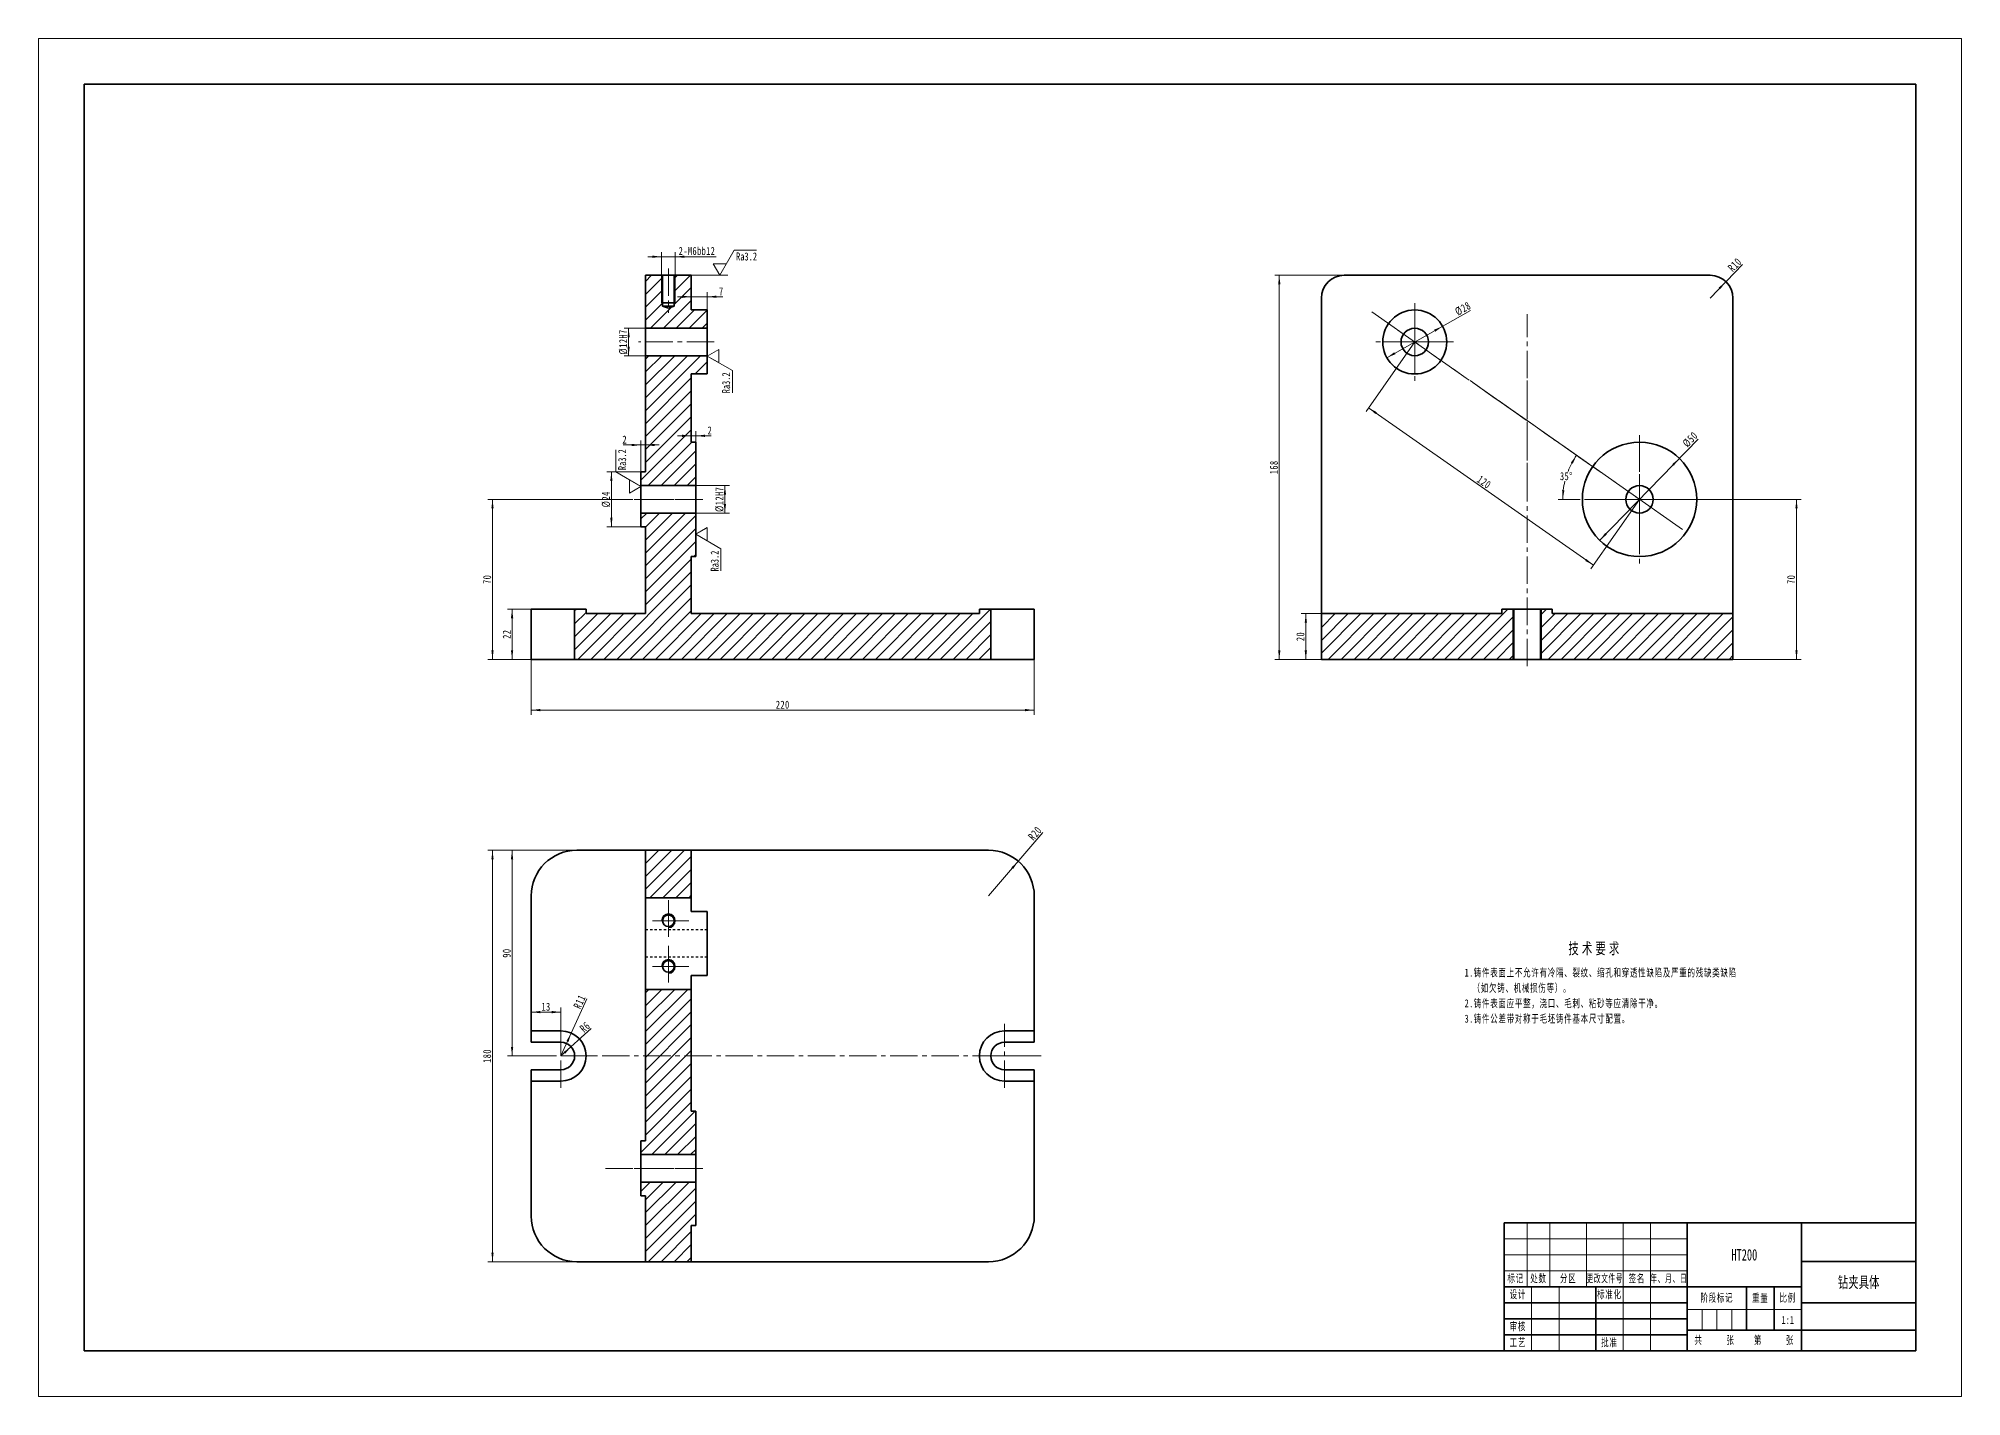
# Model space of a CAD drawing. Header units: millimetres. Extents: x -432 to 409, y -207 to 387.
import ezdxf
from ezdxf.enums import TextEntityAlignment as Align

# ---------------------------------------------------------------- set-up
doc = ezdxf.new("R2010")
doc.units = ezdxf.units.MM
doc.linetypes.add('点画线', pattern=[18, 12, -2, 2, -2])
doc.linetypes.add('虚线', pattern=[2, 1, -1])
doc.layers.get('0').update_dxf_attribs({"lineweight": 35})
for name, color, linetype, lineweight in [('EB0', 7, 'Continuous', 50), ('中心线层', 1, '点画线', 18), ('剖面线层', 4, 'Continuous', 18), ('尺寸线层', 3, 'Continuous', 18), ('粗实线层', 7, 'Continuous', 35), ('细实线层', 7, 'Continuous', 18)]:
    doc.layers.add(name, color=color, linetype=linetype, lineweight=lineweight)
doc.styles.add('TitleStyle', font='', dxfattribs={"width": 0.667})
doc.styles.add('标准', font='', dxfattribs={"width": 0.667})
doc.styles.get('TitleStyle').set_extended_font_data('宋体')
doc.styles.get('标准').set_extended_font_data('宋体')
doc.dimstyles.new('标准', dxfattribs={"dimtxt": 3.5, "dimasz": 4, "dimexe": 2, "dimexo": 0, "dimtad": 1, "dimdsep": 46, "dimtxsty": '标准', "dimblk": '_CAXARROW', "dimcen": 0, "dimdle": 6, "dimazin": 2, "dimtfac": 0.707107, "dimtdec": 3, "dimtmove": 2, "dimatfit": 3, "dimfxl": 0, "dimfrac": 2, "dimtolj": 1, "dimtzin": 0, "dimarcsym": 0})
pattern_1 = [(45, (0, 0), (-2.828427, 2.828427), [])]

# ---------------------------------------------------------------- blocks, each defined once
blk = doc.blocks.new('*X2')
at = {"layer": '尺寸线层', "linetype": 'Continuous'}
for points in [[(-224.54, 137.4), (-224.04, 133.4), (-225.04, 133.4)], [(-224.54, 115.4), (-224.04, 119.4), (-225.04, 119.4)]]:
    blk.add_hatch(color=0, dxfattribs=at).paths.add_polyline_path(points, flags=0)
at = {"layer": '尺寸线层', "color": 0, "linetype": 'Continuous'}
for p, q in [((-216.18, 137.4), (-226.54, 137.4)), ((-224.54, 137.4), (-224.54, 115.4)), ((-216.18, 115.4), (-226.54, 115.4))]:
    blk.add_line(p, q, dxfattribs=at)
at = {"layer": '尺寸线层', "color": 0, "insert": (-226.88, 126.4), "char_height": 3.5, "width": 7, "attachment_point": 5, "rotation": 90, "line_spacing_factor": 1.15057, "style": '标准'}
blk.add_mtext('\\T1.1;22', dxfattribs=at)
blk = doc.blocks.new('_CAXARROW')
blk.add_hatch(color=0).paths.add_polyline_path([(0, 0), (-1, 0.125), (-1, -0.125)], flags=0)
blk = doc.blocks.new('*X3')
at = {"layer": '尺寸线层', "linetype": 'Continuous'}
blk.add_hatch(color=0, dxfattribs=at).paths.add_polyline_path([(-198.66, -48.04), (-199.85, -51.89), (-200.76, -51.48)], flags=0)
at = {"layer": '尺寸线层', "color": 0, "linetype": 'Continuous'}
blk.add_line((-191.91, -33.06), (-203.18, -58.07), dxfattribs=at)
at = {"layer": '尺寸线层', "color": 0, "linetype": 'Continuous', "insert": (-195.05, -34.31), "char_height": 3.5, "width": 9.7167, "attachment_point": 5, "rotation": 65.72979, "line_spacing_factor": 1.15057, "style": '标准'}
blk.add_mtext('\\T1.1;R11', dxfattribs=at)
blk = doc.blocks.new('*X4')
at = {"layer": '尺寸线层', "linetype": 'Continuous'}
blk.add_hatch(color=0, dxfattribs=at).paths.add_polyline_path([(-198.73, -54.04), (-201.36, -57.1), (-202.03, -56.35)], flags=0)
at = {"layer": '尺寸线层', "color": 0, "linetype": 'Continuous'}
blk.add_line((-189.92, -46.08), (-203.18, -58.07), dxfattribs=at)
at = {"layer": '尺寸线层', "color": 0, "linetype": 'Continuous', "insert": (-192.68, -45.41), "char_height": 3.5, "width": 7, "attachment_point": 5, "rotation": 42.10983, "line_spacing_factor": 1.15057, "style": '标准'}
blk.add_mtext('\\T1.1;R6', dxfattribs=at)
blk = doc.blocks.new('*X5')
at = {"layer": '尺寸线层', "linetype": 'Continuous'}
for points in [[(-216.18, -38.88), (-212.18, -39.38), (-212.18, -38.38)], [(-203.18, -38.88), (-207.18, -39.38), (-207.18, -38.38)]]:
    blk.add_hatch(color=0, dxfattribs=at).paths.add_polyline_path(points, flags=0)
at = {"layer": '尺寸线层', "color": 0, "linetype": 'Continuous'}
for p, q in [((-216.18, -52.07), (-216.18, -36.88)), ((-203.18, -38.88), (-216.18, -38.88)), ((-203.18, -58.07), (-203.18, -36.88))]:
    blk.add_line(p, q, dxfattribs=at)
at = {"layer": '尺寸线层', "color": 0, "insert": (-209.68, -36.53), "char_height": 3.5, "width": 7, "attachment_point": 5, "line_spacing_factor": 1.15057, "style": '标准'}
blk.add_mtext('\\T1.1;13', dxfattribs=at)
blk = doc.blocks.new('*X6')
at = {"layer": '尺寸线层', "linetype": 'Continuous'}
for points in [[(-233.1, 185.4), (-232.6, 181.4), (-233.6, 181.4)], [(-233.1, 115.4), (-232.6, 119.4), (-233.6, 119.4)]]:
    blk.add_hatch(color=0, dxfattribs=at).paths.add_polyline_path(points, flags=0)
at = {"layer": '尺寸线层', "color": 0, "linetype": 'Continuous'}
for p, q in [((-183.68, 185.4), (-235.1, 185.4)), ((-233.1, 185.4), (-233.1, 115.4)), ((-216.18, 115.4), (-235.1, 115.4))]:
    blk.add_line(p, q, dxfattribs=at)
at = {"layer": '尺寸线层', "color": 0, "insert": (-235.44, 150.4), "char_height": 3.5, "width": 7, "attachment_point": 5, "rotation": 90, "line_spacing_factor": 1.15057, "style": '标准'}
blk.add_mtext('\\T1.1;70', dxfattribs=at)
blk = doc.blocks.new('*X7')
at = {"layer": '尺寸线层', "linetype": 'Continuous'}
for points in [[(-173.57, 260.23), (-173.07, 256.23), (-174.07, 256.23)], [(-173.57, 248.23), (-173.07, 252.23), (-174.07, 252.23)]]:
    blk.add_hatch(color=0, dxfattribs=at).paths.add_polyline_path(points, flags=0)
at = {"layer": '尺寸线层', "color": 0, "linetype": 'Continuous'}
for p, q in [((-166.18, 260.23), (-175.57, 260.23)), ((-173.57, 260.23), (-173.57, 248.23)), ((-166.18, 248.23), (-175.57, 248.23))]:
    blk.add_line(p, q, dxfattribs=at)
at = {"layer": '尺寸线层', "color": 0, "insert": (-175.91, 254.23), "char_height": 3.5, "width": 17.4102, "attachment_point": 5, "rotation": 90, "line_spacing_factor": 1.15057, "style": '标准'}
blk.add_mtext('\\T1.1;%%C12H7', dxfattribs=at)
blk = doc.blocks.new('*X8')
at = {"layer": '尺寸线层', "linetype": 'Continuous'}
blk.add_hatch(color=0, dxfattribs=at).paths.add_polyline_path([(-3.18, 27.13), (-5.4, 23.77), (-6.16, 24.42)], flags=0)
at = {"layer": '尺寸线层', "color": 0, "linetype": 'Continuous'}
blk.add_line((7.57, 39.68), (-16.18, 11.93), dxfattribs=at)
at = {"layer": '尺寸线层', "color": 0, "linetype": 'Continuous', "insert": (4.15, 39.3), "char_height": 3.5, "width": 10.0539, "attachment_point": 5, "rotation": 49.44229, "line_spacing_factor": 1.15057, "style": '标准'}
blk.add_mtext('\\T1.1;R20', dxfattribs=at)
blk = doc.blocks.new('*X9')
at = {"layer": '尺寸线层', "linetype": 'Continuous'}
for points in [[(-224.54, 31.93), (-224.04, 27.93), (-225.04, 27.93)], [(-224.54, -58.07), (-224.04, -54.07), (-225.04, -54.07)]]:
    blk.add_hatch(color=0, dxfattribs=at).paths.add_polyline_path(points, flags=0)
at = {"layer": '尺寸线层', "color": 0, "linetype": 'Continuous'}
for p, q in [((-196.18, 31.93), (-226.54, 31.93)), ((-224.54, 31.93), (-224.54, -58.07)), ((-217.18, -58.07), (-226.54, -58.07))]:
    blk.add_line(p, q, dxfattribs=at)
at = {"layer": '尺寸线层', "color": 0, "insert": (-226.88, -13.07), "char_height": 3.5, "width": 7, "attachment_point": 5, "rotation": 90, "line_spacing_factor": 1.15057, "style": '标准'}
blk.add_mtext('\\T1.1;90', dxfattribs=at)
blk = doc.blocks.new('*X10')
at = {"layer": '尺寸线层', "linetype": 'Continuous'}
for points in [[(-233.1, 31.93), (-232.6, 27.93), (-233.6, 27.93)], [(-233.1, -148.07), (-232.6, -144.07), (-233.6, -144.07)]]:
    blk.add_hatch(color=0, dxfattribs=at).paths.add_polyline_path(points, flags=0)
at = {"layer": '尺寸线层', "color": 0, "linetype": 'Continuous'}
for p, q in [((-196.18, 31.93), (-235.1, 31.93)), ((-233.1, 31.93), (-233.1, -148.07)), ((-196.18, -148.07), (-235.1, -148.07))]:
    blk.add_line(p, q, dxfattribs=at)
at = {"layer": '尺寸线层', "color": 0, "insert": (-235.44, -58.07), "char_height": 3.5, "width": 9.5351, "attachment_point": 5, "rotation": 90, "line_spacing_factor": 1.15057, "style": '标准'}
blk.add_mtext('\\T1.1;180', dxfattribs=at)
blk = doc.blocks.new('*X11')
at = {"layer": '尺寸线层', "linetype": 'Continuous'}
blk.add_hatch(color=0, dxfattribs=at).paths.add_polyline_path([(306.31, 280.6), (303.89, 277.37), (303.17, 278.06)], flags=0)
at = {"layer": '尺寸线层', "color": 0, "linetype": 'Continuous'}
blk.add_line((313.61, 288.17), (299.37, 273.4), dxfattribs=at)
at = {"layer": '尺寸线层', "color": 0, "linetype": 'Continuous', "insert": (310.18, 287.99), "char_height": 3.5, "width": 10.0539, "attachment_point": 5, "rotation": 46.05238, "line_spacing_factor": 1.15057, "style": '标准'}
blk.add_mtext('\\T1.1;R10', dxfattribs=at)
blk = doc.blocks.new('*X12')
at = {"layer": '尺寸线层', "linetype": 'Continuous'}
for points in [[(110.97, 283.4), (111.47, 279.4), (110.47, 279.4)], [(110.97, 115.4), (111.47, 119.4), (110.47, 119.4)]]:
    blk.add_hatch(color=0, dxfattribs=at).paths.add_polyline_path(points, flags=0)
at = {"layer": '尺寸线层', "color": 0, "linetype": 'Continuous'}
for p, q in [((139.37, 283.4), (108.97, 283.4)), ((110.97, 283.4), (110.97, 115.4)), ((129.37, 115.4), (108.97, 115.4))]:
    blk.add_line(p, q, dxfattribs=at)
at = {"layer": '尺寸线层', "color": 0, "insert": (108.62, 199.4), "char_height": 3.5, "width": 9.4833, "attachment_point": 5, "rotation": 90, "line_spacing_factor": 1.15057, "style": '标准'}
blk.add_mtext('\\T1.1;168', dxfattribs=at)
blk = doc.blocks.new('*X13')
at = {"layer": '尺寸线层', "linetype": 'Continuous'}
for points in [[(122.58, 135.4), (123.08, 131.4), (122.08, 131.4)], [(122.58, 115.4), (123.08, 119.4), (122.08, 119.4)]]:
    blk.add_hatch(color=0, dxfattribs=at).paths.add_polyline_path(points, flags=0)
at = {"layer": '尺寸线层', "color": 0, "linetype": 'Continuous'}
for p, q in [((129.37, 135.4), (120.58, 135.4)), ((122.58, 135.4), (122.58, 115.4)), ((129.37, 115.4), (120.58, 115.4))]:
    blk.add_line(p, q, dxfattribs=at)
at = {"layer": '尺寸线层', "color": 0, "insert": (120.23, 125.4), "char_height": 3.5, "width": 7, "attachment_point": 5, "rotation": 90, "line_spacing_factor": 1.15057, "style": '标准'}
blk.add_mtext('\\T1.1;20', dxfattribs=at)
blk = doc.blocks.new('$CAXA_TITLE_151E506F$')
at = {"layer": '粗实线层'}
for p, q in [((0, 56), (-180, 56)), ((-180, 56), (-180, 0)), ((-100, 56), (-100, 0)), ((-50, 56), (-50, 0)), ((0, 0), (0, 56)), ((0, 39), (-50, 39)), ((-50, 28), (-180, 28)), ((-140, 28), (-140, 0)), ((-74, 28), (-74, 9)), ((-62, 28), (-62, 9)), ((-100, 21), (-180, 21)), ((0, 21), (-50, 21)), ((-100, 14), (-180, 14)), ((0, 9), (-100, 9)), ((-100, 7), (-180, 7)), ((0, 0), (-180, 0))]:
    blk.add_line(p, q, dxfattribs=at)
at = {"layer": '细实线层'}
for p, q in [((-170, 56), (-170, 28)), ((-160, 56), (-160, 28)), ((-144, 56), (-144, 28)), ((-128, 56), (-128, 0)), ((-116, 56), (-116, 0)), ((-100, 49), (-180, 49)), ((-100, 42), (-180, 42)), ((-100, 35), (-180, 35)), ((-168, 28), (-168, 0)), ((-156, 28), (-156, 0)), ((-50, 18), (-100, 18)), ((-93.5, 18), (-93.5, 9)), ((-87, 18), (-87, 9)), ((-80.5, 18), (-80.5, 9))]:
    blk.add_line(p, q, dxfattribs=at)
at = {"layer": '尺寸线层', "char_height": 3.5, "attachment_point": 5, "line_spacing_factor": 0.963108, "style": '标准'}
for s, insert, width in [('\\T1.1;标记', (-175, 31.5), 18), ('\\T1.1;处数', (-165, 31.5), 18), ('\\T1.1;分区', (-152, 31.5), 30), ('\\T1.1;{\\W0.592404;更改文件号}', (-136, 31.5), 30), ('\\T1.1;签名', (-122, 31.5), 22), ('\\T1.1;{\\W0.605422;年、月、日}', (-108, 31.5), 30), ('\\T1.1;设计', (-174, 24.5), 22), ('\\T1.1;标准化', (-134, 24.5), 22), ('\\T1.1;阶段标记', (-87, 23), 50), ('\\T1.1;重量', (-68, 23), 22), ('\\T1.1;比例', (-56, 23), 22), ('\\T1.1;审核', (-174, 10.5), 22), ('\\T1.1;工艺', (-174, 3.5), 22), ('\\T1.1;批准', (-134, 3.5), 22), ('\\T1.1;共', (-95, 4.5), 8), ('\\T1.1;张', (-81, 4.5), 8), ('\\T1.1;第', (-69, 4.5), 8), ('\\T1.1;张', (-55, 4.5), 8)]:
    blk.add_mtext(s, dxfattribs=dict(at, insert=insert, width=width))
at = {"layer": '尺寸线层', "style": '标准'}
for tag, height, width, p in [('标记C', 3.63, 0.664996, (-175, 52.5)), ('处数C', 3.63, 0.664996, (-165, 52.5)), ('分区C', 3.63, 0.667, (-152, 52.5)), ('更改文件号C', 3.63, 0.498314, (-136, 52.5)), ('更改签名C', 3.63, 0.447537, (-122, 52.5)), ('更改日期C', 3.63, 0.610278, (-108, 52.5)), ('单位名称', 5.19, 0.667, (-25, 47.5)), ('标记B', 3.63, 0.664996, (-175, 45.5)), ('处数B', 3.63, 0.664996, (-165, 45.5)), ('分区B', 3.63, 0.667, (-152, 45.5)), ('更改文件号B', 3.63, 0.498314, (-136, 45.5)), ('更改签名B', 3.63, 0.447537, (-122, 45.5)), ('更改日期B', 3.63, 0.610278, (-108, 45.5)), ('材料名称', 5.19, 0.667, (-75, 42)), ('标记A', 3.63, 0.664996, (-175, 38.5)), ('处数A', 3.63, 0.664996, (-165, 38.5)), ('分区A', 3.63, 0.667, (-152, 38.5)), ('更改文件号A', 3.63, 0.498314, (-136, 38.5)), ('更改签名A', 3.63, 0.447537, (-122, 38.5)), ('更改日期A', 3.63, 0.610278, (-108, 38.5)), ('设计', 3.63, 0.667, (-162, 24.5)), ('设计日期', 3.63, 0.667, (-148, 24.5)), ('标准化', 3.63, 0.667, (-122, 24.5)), ('标准化日期', 3.63, 0.554163, (-108, 24.5)), ('图纸名称', 5.19, 0.667, (-25, 30)), ('图纸编号', 5.19, 0.667, (-25, 15)), ('审核', 3.63, 0.667, (-162, 10.5)), ('审核日期', 3.63, 0.667, (-148, 10.5)), ('阶段标记S', 3.63, 0.223769, (-96.75, 13.5)), ('阶段标记A', 3.63, 0.223769, (-90.25, 13.5)), ('阶段标记B', 3.63, 0.223769, (-83.75, 13.5)), ('阶段标记C', 3.63, 0.223769, (-77.25, 13.5)), ('重量', 3.63, 0.667, (-68, 13.5)), ('图纸比例', 3.63, 0.510551, (-56, 13.5)), ('工艺', 3.63, 0.667, (-162, 3.5)), ('工艺日期', 3.63, 0.667, (-148, 3.5)), ('批准', 3.63, 0.667, (-122, 3.5)), ('批准日期', 3.63, 0.667, (-108, 3.5)), ('页数', 3.63, 0.667, (-88, 4.5)), ('页码', 3.63, 0.667, (-62, 4.5)), ('投影符号', 3.63, 0.667, (-25, 4.5))]:
    blk.add_attdef(tag, text='', height=height, dxfattribs=dict(at, width=width)).set_placement(p, align=Align.MIDDLE_CENTER)
blk = doc.blocks.new('$CAXA_FRAME_13B17AC1$')
at = {"layer": '粗实线层'}
for p, q in [((-400.5, 277), (-400.5, -277)), ((400.5, 277), (-400.5, 277)), ((400.5, -277), (400.5, 277)), ((-400.5, -277), (400.5, -277))]:
    blk.add_line(p, q, dxfattribs=at)
at = {"layer": '细实线层'}
for p, q in [((420.5, 297), (-420.5, 297)), ((-420.5, 297), (-420.5, -297)), ((420.5, -297), (420.5, 297)), ((-420.5, -297), (420.5, -297))]:
    blk.add_line(p, q, dxfattribs=at)
blk = doc.blocks.new('*X16')
at = {"layer": '尺寸线层', "linetype": 'Continuous'}
for points in [[(-216.18, 93.21), (-212.18, 93.71), (-212.18, 92.71)], [(3.82, 93.21), (-0.18, 93.71), (-0.18, 92.71)]]:
    blk.add_hatch(color=0, dxfattribs=at).paths.add_polyline_path(points, flags=0)
at = {"layer": '尺寸线层', "color": 0, "linetype": 'Continuous'}
for p, q in [((-216.18, 115.4), (-216.18, 91.21)), ((3.82, 115.4), (3.82, 91.21)), ((-216.18, 93.21), (3.82, 93.21))]:
    blk.add_line(p, q, dxfattribs=at)
at = {"layer": '尺寸线层', "color": 0, "insert": (-106.18, 95.56), "char_height": 3.5, "width": 9.9502, "attachment_point": 5, "line_spacing_factor": 1.15057, "style": '标准'}
blk.add_mtext('\\T1.1;220', dxfattribs=at)
blk = doc.blocks.new('*X17')
at = {"layer": '尺寸线层', "linetype": 'Continuous'}
for points in [[(182.41, 261.11), (179.17, 258.7), (178.68, 259.58)], [(158.03, 247.34), (161.76, 248.87), (161.26, 249.75)]]:
    blk.add_hatch(color=0, dxfattribs=at).paths.add_polyline_path(points, flags=0)
at = {"layer": '尺寸线层', "color": 0, "linetype": 'Continuous'}
blk.add_line((194.63, 268), (158.03, 247.34), dxfattribs=at)
at = {"layer": '尺寸线层', "color": 0, "insert": (191.28, 268.8), "char_height": 3.5, "width": 10.1058, "attachment_point": 5, "rotation": 29.43914, "line_spacing_factor": 1.15057, "style": '标准'}
blk.add_mtext('\\T1.1;%%C28', dxfattribs=at)
blk = doc.blocks.new('*X18')
at = {"layer": '尺寸线层', "linetype": 'Continuous'}
for points in [[(150.04, 225.41), (153.61, 223.53), (153.03, 222.71)], [(248.34, 156.58), (245.35, 159.28), (244.78, 158.47)]]:
    blk.add_hatch(color=0, dxfattribs=at).paths.add_polyline_path(points, flags=0)
at = {"layer": '尺寸线层', "color": 0, "linetype": 'Continuous'}
for p, q in [((170.22, 254.23), (148.9, 223.77)), ((150.04, 225.41), (248.34, 156.58)), ((268.52, 185.4), (247.19, 154.94))]:
    blk.add_line(p, q, dxfattribs=at)
at = {"layer": '尺寸线层', "color": 0, "insert": (200.54, 192.92), "char_height": 3.5, "width": 9.5351, "attachment_point": 5, "rotation": 325, "line_spacing_factor": 1.15057, "style": '标准'}
blk.add_mtext('\\T1.1;120', dxfattribs=at)
blk = doc.blocks.new('*X19')
at = {"layer": '尺寸线层', "linetype": 'Continuous'}
for points in [[(241, 204.66), (239.34, 200.99), (238.47, 201.49)], [(234.93, 185.4), (235.67, 189.36), (234.67, 189.45)]]:
    blk.add_hatch(color=0, dxfattribs=at).paths.add_polyline_path(points, flags=0)
at = {"layer": '尺寸线层', "color": 0, "linetype": 'Continuous'}
blk.add_line((240.52, 185.4), (232.93, 185.4), dxfattribs=at)
for start, end in [(145, 158.62757), (166.29147, 180)]:
    blk.add_arc((268.52, 185.4), 33.59, start, end, dxfattribs=at)
at = {"layer": '尺寸线层', "color": 0, "insert": (236.48, 195.5), "char_height": 3.5, "width": 9.3276, "attachment_point": 5, "line_spacing_factor": 1.15057, "style": '标准'}
blk.add_mtext('\\T1.1;35%%D', dxfattribs=at)
blk = doc.blocks.new('*X20')
at = {"layer": '尺寸线层', "linetype": 'Continuous'}
for points in [[(337.16, 185.4), (337.66, 181.4), (336.66, 181.4)], [(337.16, 115.4), (337.66, 119.4), (336.66, 119.4)]]:
    blk.add_hatch(color=0, dxfattribs=at).paths.add_polyline_path(points, flags=0)
at = {"layer": '尺寸线层', "color": 0, "linetype": 'Continuous'}
for p, q in [((268.52, 185.4), (339.16, 185.4)), ((337.16, 185.4), (337.16, 115.4)), ((309.37, 115.4), (339.16, 115.4))]:
    blk.add_line(p, q, dxfattribs=at)
at = {"layer": '尺寸线层', "color": 0, "insert": (334.82, 150.4), "char_height": 3.5, "width": 7, "attachment_point": 5, "rotation": 90, "line_spacing_factor": 1.15057, "style": '标准'}
blk.add_mtext('\\T1.1;70', dxfattribs=at)
blk = doc.blocks.new('*X21')
at = {"layer": '尺寸线层', "linetype": 'Continuous'}
for points in [[(285.94, 203.32), (283.51, 200.11), (282.79, 200.8)], [(251.09, 167.47), (254.24, 169.99), (253.52, 170.69)]]:
    blk.add_hatch(color=0, dxfattribs=at).paths.add_polyline_path(points, flags=0)
at = {"layer": '尺寸线层', "color": 0, "linetype": 'Continuous'}
blk.add_line((294.15, 211.76), (251.09, 167.47), dxfattribs=at)
at = {"layer": '尺寸线层', "color": 0, "insert": (290.69, 211.58), "char_height": 3.5, "width": 10.1577, "attachment_point": 5, "rotation": 45.81603, "line_spacing_factor": 1.15057, "style": '标准'}
blk.add_mtext('\\T1.1;%%C50', dxfattribs=at)
blk = doc.blocks.new('*X22')
at = {"layer": '尺寸线层', "linetype": 'Continuous'}
for points in [[(-131.47, 191.4), (-130.97, 187.4), (-131.97, 187.4)], [(-131.47, 179.4), (-130.97, 183.4), (-131.97, 183.4)]]:
    blk.add_hatch(color=0, dxfattribs=at).paths.add_polyline_path(points, flags=0)
at = {"layer": '尺寸线层', "color": 0, "linetype": 'Continuous'}
for p, q in [((-144.18, 191.4), (-129.47, 191.4)), ((-131.47, 191.4), (-131.47, 179.4)), ((-144.18, 179.4), (-129.47, 179.4))]:
    blk.add_line(p, q, dxfattribs=at)
at = {"layer": '尺寸线层', "color": 0, "insert": (-133.82, 185.4), "char_height": 3.5, "width": 17.4102, "attachment_point": 5, "rotation": 90, "line_spacing_factor": 1.15057, "style": '标准'}
blk.add_mtext('\\T1.1;%%C12H7', dxfattribs=at)
blk = doc.blocks.new('*X23')
at = {"layer": '尺寸线层', "linetype": 'Continuous'}
for points in [[(-181.11, 197.4), (-180.61, 193.4), (-181.61, 193.4)], [(-181.11, 173.4), (-180.61, 177.4), (-181.61, 177.4)]]:
    blk.add_hatch(color=0, dxfattribs=at).paths.add_polyline_path(points, flags=0)
at = {"layer": '尺寸线层', "color": 0, "linetype": 'Continuous'}
for p, q in [((-168.18, 197.4), (-183.11, 197.4)), ((-181.11, 197.4), (-181.11, 173.4)), ((-168.18, 173.4), (-183.11, 173.4))]:
    blk.add_line(p, q, dxfattribs=at)
at = {"layer": '尺寸线层', "color": 0, "insert": (-183.45, 185.4), "char_height": 3.5, "width": 10.2614, "attachment_point": 5, "rotation": 90, "line_spacing_factor": 1.15057, "style": '标准'}
blk.add_mtext('\\T1.1;%%C24', dxfattribs=at)
blk = doc.blocks.new('*X24')
at = {"layer": '尺寸线层', "linetype": 'Continuous'}
for points in [[(-159.18, 291.51), (-163.18, 292.01), (-163.18, 291.01)], [(-153.18, 291.51), (-149.18, 292.01), (-149.18, 291.01)]]:
    blk.add_hatch(color=0, dxfattribs=at).paths.add_polyline_path(points, flags=0)
at = {"layer": '尺寸线层', "color": 0, "linetype": 'Continuous'}
for p, q in [((-165.18, 291.51), (-135.25, 291.51)), ((-159.18, 283.4), (-159.18, 293.51)), ((-153.18, 283.4), (-153.18, 293.51))]:
    blk.add_line(p, q, dxfattribs=at)
at = {"layer": '尺寸线层', "color": 0, "insert": (-143.67, 294), "char_height": 3.5, "width": 33.664, "attachment_point": 5, "line_spacing_factor": 1.15057, "style": '标准'}
blk.add_mtext('\\T1.1;2-M6{\\fCXGDTSHP;bb}12', dxfattribs=at)
blk = doc.blocks.new('*X25')
at = {"layer": '尺寸线层', "linetype": 'Continuous'}
for points in [[(-146.18, 274.01), (-150.18, 274.51), (-150.18, 273.51)], [(-139.18, 274.01), (-135.18, 274.51), (-135.18, 273.51)]]:
    blk.add_hatch(color=0, dxfattribs=at).paths.add_polyline_path(points, flags=0)
at = {"layer": '尺寸线层', "color": 0, "linetype": 'Continuous'}
for p, q in [((-152.18, 274.01), (-132.43, 274.01)), ((-146.18, 268.23), (-146.18, 276.01)), ((-139.18, 268.23), (-139.18, 276.01))]:
    blk.add_line(p, q, dxfattribs=at)
at = {"layer": '尺寸线层', "color": 0, "insert": (-133.05, 276.34), "char_height": 3.5, "width": 7, "attachment_point": 5, "line_spacing_factor": 1.15057, "style": '标准'}
blk.add_mtext('\\T1.1;7', dxfattribs=at)
blk = doc.blocks.new('*X26')
at = {"layer": '尺寸线层', "linetype": 'Continuous'}
for points in [[(-146.18, 213.18), (-150.18, 213.68), (-150.18, 212.68)], [(-144.18, 213.18), (-140.18, 213.68), (-140.18, 212.68)]]:
    blk.add_hatch(color=0, dxfattribs=at).paths.add_polyline_path(points, flags=0)
at = {"layer": '尺寸线层', "color": 0, "linetype": 'Continuous'}
for p, q in [((-152.18, 213.18), (-137.4, 213.18)), ((-146.18, 210.4), (-146.18, 215.18)), ((-144.18, 210.4), (-144.18, 215.18))]:
    blk.add_line(p, q, dxfattribs=at)
at = {"layer": '尺寸线层', "color": 0, "insert": (-138.04, 215.52), "char_height": 3.5, "width": 7, "attachment_point": 5, "line_spacing_factor": 1.15057, "style": '标准'}
blk.add_mtext('\\T1.1;2', dxfattribs=at)
blk = doc.blocks.new('*X27')
at = {"layer": '尺寸线层', "color": 0, "linetype": 'Continuous'}
for p, q in [((0, 0), (5, 2.89)), ((0, 0), (5, 2.89)), ((0, 0), (11, -6.35)), ((0, 0), (11, -6.35)), ((5, 2.89), (5, -2.89)), ((5, 2.89), (5, -2.89)), ((11, -6.35), (11, -16.04)), ((11, -6.35), (11, -16.04))]:
    blk.add_line(p, q, dxfattribs=at)
at = {"layer": '尺寸线层', "color": 0, "style": '标准', "width": 0.667}
blk.add_text('Ra3.2', height=3.5, rotation=90, dxfattribs=at).set_placement((8.23, -11.72), align=Align.MIDDLE_CENTER)
blk.add_text('Ra3.2', height=3.5, rotation=90, dxfattribs=at).set_placement((8.23, -11.72), align=Align.MIDDLE_CENTER)
blk = doc.blocks.new('*X28')
at = {"layer": '尺寸线层', "color": 0, "linetype": 'Continuous'}
for p, q in [((0, 0), (5, 2.89)), ((0, 0), (5, 2.89)), ((0, 0), (11, -6.35)), ((0, 0), (11, -6.35)), ((5, 2.89), (5, -2.89)), ((5, 2.89), (5, -2.89)), ((11, -6.35), (11, -16.04)), ((11, -6.35), (11, -16.04))]:
    blk.add_line(p, q, dxfattribs=at)
at = {"layer": '尺寸线层', "color": 0, "style": '标准', "width": 0.667}
blk.add_text('Ra3.2', height=3.5, rotation=90, dxfattribs=at).set_placement((8.23, -11.72), align=Align.MIDDLE_CENTER)
blk.add_text('Ra3.2', height=3.5, rotation=90, dxfattribs=at).set_placement((8.23, -11.72), align=Align.MIDDLE_CENTER)
blk = doc.blocks.new('*X29')
at = {"layer": '尺寸线层', "color": 0, "linetype": 'Continuous'}
for p, q in [((-11, 6.35), (-11, 16.04)), ((-11, 6.35), (-11, 16.04)), ((0, 0), (-11, 6.35)), ((0, 0), (-11, 6.35)), ((-5, -2.89), (-5, 2.89)), ((-5, -2.89), (-5, 2.89)), ((0, 0), (-5, -2.89)), ((0, 0), (-5, -2.89))]:
    blk.add_line(p, q, dxfattribs=at)
at = {"layer": '尺寸线层', "color": 0, "style": '标准', "width": 0.667}
blk.add_text('Ra3.2', height=3.5, rotation=90, dxfattribs=at).set_placement((-8.23, 11.72), align=Align.MIDDLE_CENTER)
blk.add_text('Ra3.2', height=3.5, rotation=90, dxfattribs=at).set_placement((-8.23, 11.72), align=Align.MIDDLE_CENTER)
blk = doc.blocks.new('*X30')
at = {"layer": '尺寸线层', "linetype": 'Continuous'}
for points in [[(-168.18, 209.17), (-172.18, 209.67), (-172.18, 208.67)], [(-166.18, 209.17), (-162.18, 209.67), (-162.18, 208.67)]]:
    blk.add_hatch(color=0, dxfattribs=at).paths.add_polyline_path(points, flags=0)
at = {"layer": '尺寸线层', "color": 0, "linetype": 'Continuous'}
for p, q in [((-168.18, 197.4), (-168.18, 211.17)), ((-166.18, 197.4), (-166.18, 211.17)), ((-175.92, 209.17), (-160.18, 209.17))]:
    blk.add_line(p, q, dxfattribs=at)
at = {"layer": '尺寸线层', "color": 0, "insert": (-175.28, 211.52), "char_height": 3.5, "width": 7, "attachment_point": 5, "line_spacing_factor": 1.15057, "style": '标准'}
blk.add_mtext('\\T1.1;2', dxfattribs=at)
blk = doc.blocks.new('*X31')
at = {"layer": '尺寸线层', "color": 0, "linetype": 'Continuous'}
for p, q in [((0, 0), (6.35, 11)), ((0, 0), (6.35, 11)), ((6.35, 11), (16.04, 11)), ((6.35, 11), (16.04, 11)), ((0, 0), (-2.89, 5)), ((-2.89, 5), (2.89, 5)), ((0, 0), (-2.89, 5)), ((-2.89, 5), (2.89, 5))]:
    blk.add_line(p, q, dxfattribs=at)
at = {"layer": '尺寸线层', "color": 0, "linetype": 'Continuous', "lineweight": -2}
blk.add_line((-12.46, 0), (3.5, 0), dxfattribs=at)
blk.add_line((-12.46, 0), (3.5, 0), dxfattribs=at)
at = {"layer": '尺寸线层', "color": 0, "style": '标准', "width": 0.667}
blk.add_text('Ra3.2', height=3.5, dxfattribs=at).set_placement((11.72, 8.23), align=Align.MIDDLE_CENTER)
blk.add_text('Ra3.2', height=3.5, dxfattribs=at).set_placement((11.72, 8.23), align=Align.MIDDLE_CENTER)
blk = doc.blocks.new('*X32')
at = {"layer": '尺寸线层', "color": 0, "linetype": 'Continuous', "lineweight": -2, "line_spacing_factor": 1.15057}
for s, insert, char_height, width, attachment_point, style in [('\\T1.3;技术要求', (57.2, 0), 5, 242.4853, 2, 'TitleStyle'), ('\\pi-3.5,l3.5;{\\T1.10000;1.铸件表面上不允许有冷隔、裂纹、缩孔和穿透性缺陷及严重的残缺类缺陷（如}{\\T1.10000;欠铸、机械损伤等）。}\\P\\pi-3.5,l3.5;{\\T1.10000;2.铸件表面应平整，浇口、毛刺、粘砂等应清除干净。}\\P\\pi-3.5,l3.5;{\\T1.10000;3.铸件公差带对称于毛坯铸件基本尺寸配置。}\\P\\pi-3.5,l3.5;', (0, -11.35), 3.5, 121.2427, 1, '标准')]:
    blk.add_mtext(s, dxfattribs=dict(at, insert=insert, char_height=char_height, width=width, attachment_point=attachment_point, style=style))

msp = doc.modelspace()

# ---------------------------------------------------------------- hatches: boundary and pattern name
at = {"layer": '剖面线层'}
h = msp.add_hatch(dxfattribs=at)
h.set_pattern_fill('无图案', color=256, scale=4, angle=45, style=0, pattern_type=0)
h.set_pattern_definition(pattern_1)
h.paths.add_polyline_path([(-166.183, 260.225), (-166.183, 264.585), (-166.183, 283.395), (-159.683, 283.395), (-159.183, 283.395), (-159.183, 273.845), (-159.183, 271.395), (-158.733, 271.395), (-158.733, 269.939), (-156.202, 268.959), (-153.633, 269.939), (-153.633, 271.395), (-153.183, 271.395), (-153.183, 273.845), (-153.183, 283.395), (-152.683, 283.395), (-146.183, 283.395), (-146.183, 268.225), (-139.183, 268.225), (-139.183, 265.225), (-139.183, 260.225), (-140.683, 260.225), (-153.683, 260.225)], flags=0)
h = msp.add_hatch(dxfattribs=at)
h.set_pattern_fill('无图案', color=256, scale=4, angle=45, style=0, pattern_type=0)
h.set_pattern_definition(pattern_1)
h.paths.add_polyline_path([(-168.183, 192.324), (-168.183, 196.031), (-168.183, 197.396), (-166.183, 197.396), (-166.183, 248.225), (-153.683, 248.225), (-140.683, 248.225), (-139.183, 248.225), (-139.183, 243.225), (-139.183, 240.225), (-146.183, 240.225), (-146.183, 210.396), (-144.183, 210.396), (-144.183, 191.396), (-161.183, 191.396), (-168.183, 191.396)], flags=0)
h = msp.add_hatch(dxfattribs=at)
h.set_pattern_fill('无图案', color=256, scale=4, angle=45, style=0, pattern_type=0)
h.set_pattern_definition(pattern_1)
h.paths.add_polyline_path([(-168.183, 173.396), (-168.183, 174.058), (-168.183, 178.468), (-168.183, 179.396), (-161.183, 179.396), (-144.183, 179.396), (-144.183, 160.396), (-146.183, 160.396), (-146.183, 135.396), (-20.183, 135.396), (-20.183, 137.396), (-15.183, 137.396), (-15.183, 115.396), (-186.183, 115.396), (-197.183, 115.396), (-197.183, 137.396), (-192.183, 137.396), (-192.183, 135.396), (-176.183, 135.396), (-166.183, 135.396), (-166.183, 173.396)], flags=0)
h = msp.add_hatch(dxfattribs=at)
h.set_pattern_fill('无图案', color=256, scale=4, angle=45, style=0, pattern_type=0)
h.set_pattern_definition(pattern_1)
h.paths.add_polyline_path([(129.368, 115.396), (129.368, 122.203), (129.368, 135.396), (208.368, 135.396), (208.368, 137.396), (213.368, 137.396), (213.368, 115.396)], flags=0)
h.paths.add_polyline_path([(225.368, 115.396), (225.368, 123.192), (225.368, 137.396), (230.368, 137.396), (230.368, 135.396), (309.368, 135.396), (309.368, 115.396)], flags=0)
h = msp.add_hatch(dxfattribs=at)
h.set_pattern_fill('无图案', color=256, scale=4, angle=45, style=0, pattern_type=0)
h.set_pattern_definition(pattern_1)
h.paths.add_polyline_path([(-166.183, 11.083), (-166.183, 19.811), (-166.183, 31.934), (-146.183, 31.934), (-146.183, 11.083)], flags=0)
h = msp.add_hatch(dxfattribs=at)
h.set_pattern_fill('无图案', color=256, scale=4, angle=45, style=0, pattern_type=0)
h.set_pattern_definition(pattern_1)
h.paths.add_polyline_path([(-166.183, -58.066), (-166.183, -41.053), (-166.183, -28.917), (-146.183, -28.917), (-146.183, -58.066)], flags=0)
h.paths.add_polyline_path([(-166.183, -95.215), (-166.183, -85.657), (-166.183, -58.066), (-146.183, -58.066), (-146.183, -82.215), (-144.183, -82.215), (-144.183, -101.215), (-161.183, -101.215), (-166.183, -101.215)], flags=0)
h.paths.add_polyline_path([(-166.183, -148.066), (-166.183, -119.934), (-166.183, -119.215), (-166.183, -113.215), (-161.183, -113.215), (-144.183, -113.215), (-144.183, -132.215), (-146.183, -132.215), (-146.183, -148.066)], flags=0)
h = msp.add_hatch(dxfattribs=at)
h.set_pattern_fill('无图案', color=256, scale=4, angle=45, style=0, pattern_type=0)
h.set_pattern_definition(pattern_1)
h.paths.add_polyline_path([(-168.183, -101.215), (-168.183, -98.727), (-168.183, -95.215), (-166.183, -95.215), (-166.183, -101.215)], flags=0)
h.paths.add_polyline_path([(-168.183, -119.215), (-168.183, -114.236), (-168.183, -113.215), (-166.183, -113.215), (-166.183, -119.215)], flags=0)

# ---------------------------------------------------------------- linework, layer by layer
at = {"layer": 'EB0', "color": 255}
for p, q in [((213.368, 115.396), (213.368, 137.396)), ((225.368, 115.396), (225.368, 137.396))]:
    msp.add_line(p, q, dxfattribs=at)
at = {"layer": '中心线层'}
for p, q in [((-156.183, 286.395), (-156.183, 266.939)), ((170.219, 271.225), (170.219, 237.225)), ((151.378, 267.418), (219.368, 219.811)), ((158.751, 262.255), (181.687, 246.195)), ((170.219, 268.225), (170.219, 240.225)), ((170.219, 267.225), (170.219, 241.225)), ((170.219, 263.225), (170.219, 245.225)), ((219.368, 112.396), (219.368, 266.395)), ((-136.183, 254.225), (-169.183, 254.225)), ((187.219, 254.225), (153.219, 254.225)), ((184.219, 254.225), (156.219, 254.225)), ((183.219, 254.225), (157.219, 254.225)), ((179.219, 254.225), (161.219, 254.225)), ((219.368, 189.311), (219.368, 250.311)), ((251.725, 197.154), (187.012, 242.467)), ((244.352, 202.317), (194.384, 237.305)), ((194.384, 237.305), (244.352, 202.317)), ((287.358, 172.204), (219.368, 219.811)), ((268.517, 213.396), (268.517, 157.396)), ((268.517, 162.396), (268.517, 208.396)), ((268.517, 194.396), (268.517, 176.396)), ((-141.183, 185.396), (-183.683, 185.396)), ((-183.683, 185.396), (-153.043, 185.396)), ((296.517, 185.396), (240.517, 185.396)), ((245.517, 185.396), (291.517, 185.396)), ((279.985, 177.366), (257.049, 193.426)), ((277.517, 185.396), (259.517, 185.396)), ((219.368, 112.396), (219.368, 138.396)), ((-156.183, 10.083), (-156.183, -7.917)), ((-147.183, 1.083), (-165.183, 1.083)), ((-149.683, 1.083), (-162.683, 1.083)), ((-150.183, 1.083), (-162.183, 1.083)), ((-150.633, 1.083), (-161.733, 1.083)), ((-156.183, 7.583), (-156.183, -5.417)), ((-156.183, 7.083), (-156.183, -4.917)), ((-156.183, 6.633), (-156.183, -4.467)), ((-156.183, -9.917), (-156.183, -27.917)), ((-156.183, -12.417), (-156.183, -25.417)), ((-156.183, -12.917), (-156.183, -24.917)), ((-156.183, -13.367), (-156.183, -24.467)), ((-147.183, -18.917), (-165.183, -18.917)), ((-149.683, -18.917), (-162.683, -18.917)), ((-150.183, -18.917), (-162.183, -18.917)), ((-150.633, -18.917), (-161.733, -18.917)), ((-203.183, -72.066), (-203.183, -44.066)), ((-9.183, -72.066), (-9.183, -44.066)), ((6.817, -58.066), (-219.183, -58.066)), ((-217.183, -58.066), (-189.183, -58.066)), ((4.817, -58.066), (-23.183, -58.066)), ((-141.183, -107.215), (-183.683, -107.215)), ((-183.683, -107.215), (-153.043, -107.215))]:
    msp.add_line(p, q, dxfattribs=at)
at = {"layer": '粗实线层'}
for p, q in [((-166.183, 283.395), (-166.183, 197.396)), ((-166.183, 283.395), (-146.183, 283.395)), ((-166.183, 283.395), (-146.183, 283.395)), ((-146.183, 283.395), (-166.183, 283.395)), ((-158.733, 283.395), (-158.733, 269.939)), ((-153.633, 269.939), (-153.633, 283.395)), ((-146.183, 283.395), (-146.183, 268.225)), ((139.368, 283.395), (299.368, 283.395)), ((-159.183, 271.395), (-153.183, 271.395)), ((-158.733, 269.939), (-153.633, 269.939)), ((-158.733, 269.939), (-156.202, 268.959)), ((-156.202, 268.959), (-153.633, 269.939)), ((129.368, 115.396), (129.368, 273.395)), ((309.368, 115.396), (309.368, 273.395)), ((-139.183, 268.225), (-146.183, 268.225)), ((-139.183, 240.225), (-139.183, 268.225)), ((-139.183, 260.225), (-166.183, 260.225)), ((-139.183, 248.225), (-166.183, 248.225)), ((-139.183, 240.225), (-146.183, 240.225)), ((-146.183, 240.225), (-146.183, 210.396)), ((-144.183, 210.396), (-146.183, 210.396)), ((-144.183, 210.396), (-144.183, 160.396)), ((-168.183, 197.396), (-168.183, 173.396)), ((-166.183, 197.396), (-168.183, 197.396)), ((-168.183, 196.396), (-168.183, 174.396)), ((-144.183, 191.396), (-168.183, 191.396)), ((-144.183, 179.396), (-168.183, 179.396)), ((-166.183, 173.396), (-168.183, 173.396)), ((-166.183, 173.396), (-166.183, 135.396)), ((-144.183, 160.396), (-146.183, 160.396)), ((-146.183, 160.396), (-146.183, 135.396)), ((-216.183, 115.396), (-216.183, 137.396)), ((-192.183, 137.396), (-216.183, 137.396)), ((-216.183, 115.396), (-216.183, 137.396)), ((-197.183, 115.396), (-197.183, 137.396)), ((-192.183, 135.396), (-192.183, 137.396)), ((-192.183, 135.396), (-176.183, 135.396)), ((-166.183, 135.396), (-176.183, 135.396)), ((-20.183, 135.396), (-146.183, 135.396)), ((-20.183, 135.396), (-20.183, 137.396)), ((-20.183, 137.396), (3.817, 137.396)), ((-15.183, 115.396), (-15.183, 137.396)), ((3.817, 115.396), (3.817, 137.396)), ((3.817, 115.396), (3.817, 137.396)), ((208.368, 135.396), (129.368, 135.396)), ((208.368, 135.396), (208.368, 137.396)), ((208.368, 137.396), (230.368, 137.396)), ((230.368, 135.396), (230.368, 137.396)), ((309.368, 135.396), (230.368, 135.396)), ((-186.183, 115.396), (-216.183, 115.396)), ((-186.183, 115.396), (3.817, 115.396)), ((129.368, 115.396), (309.368, 115.396)), ((-16.183, 31.934), (-196.183, 31.934)), ((-166.183, 31.934), (-166.183, -95.215)), ((-146.183, 31.934), (-146.183, 11.083)), ((-216.183, -52.066), (-216.183, 11.934)), ((-166.183, 11.083), (-146.183, 11.083)), ((-146.183, 11.083), (-146.183, 5.083)), ((3.817, -52.066), (3.817, 11.934)), ((-139.183, 5.083), (-146.183, 5.083)), ((-139.183, 5.083), (-139.183, -22.917)), ((-139.183, -22.917), (-146.183, -22.917)), ((-146.183, -22.917), (-146.183, -28.917)), ((-166.183, -28.917), (-146.183, -28.917)), ((-146.183, -28.917), (-146.183, -82.215)), ((-203.183, -47.066), (-216.183, -47.066)), ((-9.183, -47.066), (3.817, -47.066)), ((-203.183, -52.066), (-216.183, -52.066)), ((-9.183, -52.066), (3.817, -52.066)), ((-203.183, -64.066), (-216.183, -64.066)), ((-216.183, -128.066), (-216.183, -64.066)), ((-9.183, -64.066), (3.817, -64.066)), ((3.817, -128.066), (3.817, -64.066)), ((-203.183, -69.066), (-216.183, -69.066)), ((-9.183, -69.066), (3.817, -69.066)), ((-166.183, -82.215), (-166.183, -95.215)), ((-144.183, -82.215), (-146.183, -82.215)), ((-144.183, -82.215), (-144.183, -132.215)), ((-168.183, -95.215), (-168.183, -119.215)), ((-166.183, -95.215), (-168.183, -95.215)), ((-168.183, -96.215), (-168.183, -118.215)), ((-144.183, -101.215), (-168.183, -101.215)), ((-144.183, -113.215), (-168.183, -113.215)), ((-166.183, -119.215), (-168.183, -119.215)), ((-166.183, -119.215), (-166.183, -132.215)), ((-166.183, -119.215), (-166.183, -148.066)), ((-144.183, -132.215), (-146.183, -132.215)), ((-146.183, -132.215), (-146.183, -148.066)), ((-16.183, -148.066), (-196.183, -148.066))]:
    msp.add_line(p, q, dxfattribs=at)
at = {"layer": '粗实线层', "color": 6, "linetype": '虚线', "lineweight": -2}
for p, q in [((-139.183, -2.917), (-166.183, -2.917)), ((-139.183, -14.917), (-166.183, -14.917))]:
    msp.add_line(p, q, dxfattribs=at)
at = {"layer": '粗实线层'}
for centre, radius in [((170.219, 254.225), 14), ((170.219, 254.225), 6), ((268.517, 185.396), 25), ((268.517, 185.396), 6), ((-156.183, 1.083), 2.55), ((-156.183, -18.917), 2.55)]:
    msp.add_circle(centre, radius, dxfattribs=at)
for centre, radius, start, end in [((139.368, 273.395), 10, 90, 180), ((299.368, 273.395), 10, 0, 90), ((-196.183, 11.934), 20, 90, 180), ((-16.183, 11.934), 20, 0, 90), ((-203.183, -58.066), 11, 270, 90), ((-9.183, -58.066), 11, 90, 270), ((-203.183, -58.066), 6, 270, 90), ((-9.183, -58.066), 6, 90, 270), ((-196.183, -128.066), 20, 180, 270), ((-16.183, -128.066), 20, 270, 0)]:
    msp.add_arc(centre, radius, start, end, dxfattribs=at)
at = {"layer": '粗实线层', "lineweight": -2}
for centre in [(-156.183, 1.083), (-156.183, -18.917)]:
    msp.add_arc(centre, 3, 270, 180, dxfattribs=at)
at = {"layer": '细实线层'}
for p, q in [((-159.183, 283.395), (-159.183, 271.395)), ((-153.183, 271.395), (-153.183, 283.395))]:
    msp.add_line(p, q, dxfattribs=at)

# ---------------------------------------------------------------- block references
at = {"layer": '尺寸线层'}
msp.add_blockref('*X32', (192.012, -8.502), dxfattribs=at)
at = {"layer": '粗实线层'}
msp.add_blockref('$CAXA_FRAME_13B17AC1$', (-11.16, 89.979), dxfattribs=at)
ref = msp.add_blockref('$CAXA_TITLE_151E506F$', (389.34, -187.021), dxfattribs=at)
ref.add_attrib('图纸名称', '钻夹具体', dxfattribs={"layer": '尺寸线层', "height": 5, "style": '标准', "width": 0.667}).set_placement((364.34, -157.021), align=Align.MIDDLE_CENTER)
ref.add_attrib('材料名称', 'HT200', dxfattribs={"layer": '尺寸线层', "height": 5, "style": '标准', "width": 0.667}).set_placement((314.34, -145.021), align=Align.MIDDLE_CENTER)
ref.add_attrib('图纸比例', '1:1', dxfattribs={"layer": '尺寸线层', "height": 3.5, "style": '标准', "width": 0.667}).set_placement((333.34, -173.521), align=Align.MIDDLE_CENTER)

# ---------------------------------------------------------------- dimensions: what is measured, and where the dimension line sits
at = {"layer": '尺寸线层'}
for base, p1, p2, override, picture, middle in [((-153.183, 291.506), (-159.183, 283.395), (-153.183, 283.395), {"dimpost": '2-M<>{\\fCXGDTSHP;bb}12', "dimsah": 1, "dimtfac": 1, "dimtfill": 1, "dimtzin": 0}, '*X24', (-143.665, 294.002)), ((-139.183, 274.013), (-146.183, 268.225), (-139.183, 268.225), {"dimsah": 1, "dimtfill": 1, "dimtzin": 0}, '*X25', (-133.054, 276.34)), ((-144.183, 213.177), (-146.183, 210.396), (-144.183, 210.396), {"dimsah": 1, "dimtfill": 1, "dimtzin": 0}, '*X26', (-138.041, 215.523)), ((-216.183, -38.879), (-203.183, -58.066), (-216.183, -52.066), {"dimsah": 1, "dimtfill": 1, "dimtzin": 0}, '*X5', (-209.683, -36.533))]:
    dim = msp.add_linear_dim(base=base, p1=p1, p2=p2, dimstyle='标准', override=override, dxfattribs=at)
    dim.commit()
    dim.dimension.update_dxf_attribs({"geometry": picture, "text_midpoint": middle, "dimtype": 160})
for center, mpoint, override, picture, middle in [((299.368, 273.395), (306.308, 280.595), {"dimpost": 'R<>', "dimsah": 1, "dimtfill": 1, "dimtzin": 0, "dimarcsym": 0}, '*X11', (311.869, 286.365)), ((-16.183, 11.934), (-3.179, 27.129), {"dimpost": 'R<>', "dimsah": 1, "dimtfill": 1, "dimtzin": 0, "dimarcsym": 0}, '*X8', (5.932, 37.774)), ((-203.183, -58.066), (-198.662, -48.038), {"dimpost": 'R<>', "dimsah": 1, "dimtfill": 1, "dimtzin": 0}, '*X3', (-192.907, -35.274)), ((-203.183, -58.066), (-198.732, -54.042), {"dimpost": 'R<>', "dimsah": 1, "dimtfill": 1, "dimtzin": 0}, '*X4', (-191.104, -47.148))]:
    dim = msp.add_radius_dim(center=center, mpoint=mpoint, dimstyle='标准', override=override, dxfattribs=at)
    dim.commit()
    dim.dimension.update_dxf_attribs({"geometry": picture, "text_midpoint": middle})
for base, p1, p2, angle, override, picture, middle in [((110.965, 115.396), (139.368, 283.395), (129.368, 115.396), 270, {"dimsah": 1, "dimtfill": 1, "dimtzin": 0, "dimarcsym": 0}, '*X12', (108.619, 199.396)), ((-173.566, 248.225), (-166.183, 260.225), (-166.183, 248.225), 270, {"dimpost": '%%C<>H7', "dimsah": 1, "dimtfac": 1, "dimtfill": 1, "dimtzin": 0, "dimarcsym": 0}, '*X7', (-175.912, 254.225)), ((248.341, 156.581), (170.219, 254.225), (268.517, 185.396), 325, {"dimsah": 1, "dimtfill": 1, "dimtzin": 0}, '*X18', (200.537, 192.917)), ((-181.108, 173.396), (-168.183, 197.396), (-168.183, 173.396), 90, {"dimpost": '%%C<>', "dimsah": 1, "dimtfac": 1, "dimtfill": 1, "dimtzin": 0}, '*X23', (-183.453, 185.396)), ((-131.471, 179.396), (-144.183, 191.396), (-144.183, 179.396), 90, {"dimpost": '%%C<>H7', "dimsah": 1, "dimtfac": 1, "dimtfill": 1, "dimtzin": 0}, '*X22', (-133.817, 185.396)), ((-233.095, 115.396), (-183.683, 185.396), (-216.183, 115.396), 270, {"dimsah": 1, "dimtfill": 1, "dimtzin": 0, "dimarcsym": 0}, '*X6', (-235.441, 150.396)), ((337.161, 115.396), (268.517, 185.396), (309.368, 115.396), 90, {"dimsah": 1, "dimtfill": 1, "dimtzin": 0}, '*X20', (334.815, 150.396)), ((-224.538, 115.396), (-216.183, 137.396), (-216.183, 115.396), 270, {"dimsah": 1, "dimtfill": 1, "dimtzin": 0}, '*X2', (-226.883, 126.396)), ((122.58, 115.396), (129.368, 135.396), (129.368, 115.396), 270, {"dimsah": 1, "dimtfill": 1, "dimtzin": 0, "dimarcsym": 0}, '*X13', (120.234, 125.396)), ((-233.095, -148.066), (-196.183, 31.934), (-196.183, -148.066), 270, {"dimsah": 1, "dimtfill": 1, "dimtzin": 0, "dimarcsym": 0}, '*X10', (-235.441, -58.066)), ((-224.538, -58.066), (-196.183, 31.934), (-217.183, -58.066), 270, {"dimsah": 1, "dimtfill": 1, "dimtzin": 0, "dimarcsym": 0}, '*X9', (-226.883, -13.066))]:
    dim = msp.add_linear_dim(base=base, p1=p1, p2=p2, angle=angle, dimstyle='标准', override=override, dxfattribs=at)
    dim.commit()
    dim.dimension.update_dxf_attribs({"geometry": picture, "text_midpoint": middle})
for p1, p2, picture, middle in [((158.027, 247.344), (182.411, 261.106), '*X17', (192.429, 266.76)), ((251.093, 167.469), (285.941, 203.324), '*X21', (292.375, 209.944))]:
    dim = msp.add_diameter_dim_2p(p1=p1, p2=p2, dimstyle='标准', override={"dimpost": '%%C<>', "dimsah": 1, "dimtfill": 1, "dimtzin": 0}, dxfattribs=at)
    dim.commit()
    dim.dimension.update_dxf_attribs({"geometry": picture, "text_midpoint": middle, "dimtype": 163})
dim = msp.add_angular_dim_2l(base=(236.484, 195.496), line1=((287.358, 172.204), (219.368, 219.811)), line2=((296.517, 185.396), (240.517, 185.396)), dimstyle='标准', override={"dimtad": 0, "dimtih": 1, "dimtoh": 1, "dimsah": 1, "dimtfill": 1, "dimtzin": 0}, dxfattribs=at)
dim.commit()
dim.dimension.update_dxf_attribs({"geometry": '*X19', "text_midpoint": (236.484, 195.496)})
dim = msp.add_linear_dim(base=(3.817, 93.213), p1=(-216.183, 115.396), p2=(3.817, 115.396), dimstyle='标准', override={"dimsah": 1, "dimtfill": 1, "dimtzin": 0, "dimarcsym": 0}, dxfattribs=at)
dim.commit()
dim.dimension.update_dxf_attribs({"geometry": '*X16', "text_midpoint": (-106.183, 95.559)})

# ---------------------------------------------------------------- next in the draw order: wipeouts: each hides what was drawn before it
for points in [[(-133.722, 283.395), (-130.835, 288.395), (-130.835, 288.395), (-136.609, 288.395), (-136.609, 288.395)], [(-139.183, 248.075), (-134.183, 245.188), (-134.183, 245.188), (-134.183, 250.961), (-134.183, 250.961)], [(-168.183, 191.035), (-173.183, 193.921), (-173.183, 193.921), (-173.183, 188.148), (-173.183, 188.148)], [(-144.183, 170.119), (-139.183, 167.232), (-139.183, 167.232), (-139.183, 173.005), (-139.183, 173.005)]]:
    msp.add_wipeout(points).dxf.layer = '尺寸线层'

# ---------------------------------------------------------------- next in the draw order: block references
for name, p in [('*X31', (-133.722, 283.395)), ('*X27', (-139.183, 248.075)), ('*X29', (-168.183, 191.035)), ('*X28', (-144.183, 170.119))]:
    msp.add_blockref(name, p, dxfattribs=at)

# ---------------------------------------------------------------- next in the draw order: dimensions: what is measured, and where the dimension line sits
dim = msp.add_linear_dim(base=(-166.183, 209.173), p1=(-168.183, 197.396), p2=(-166.183, 197.396), dimstyle='标准', override={"dimsah": 1, "dimtfill": 1, "dimtzin": 0}, dxfattribs=at)
dim.commit()
dim.dimension.update_dxf_attribs({"geometry": '*X30', "text_midpoint": (-175.28, 211.519), "dimtype": 160})

doc.saveas('drawing.dxf')
